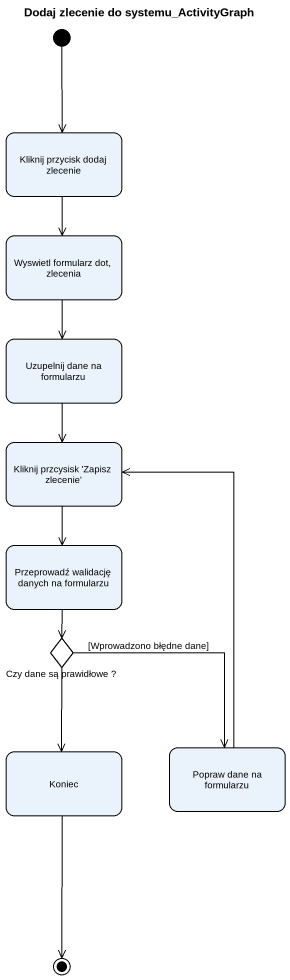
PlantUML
@startuml
title Dodaj zlecenie do systemu_ActivityGraph
hide empty description
state "Kliknij przycisk dodaj zlecenie" as Kliknij_przycisk_dodaj
state "Wyswietl formularz dot, zlecenia" as Wyswietl_formularz_dot
state "Uzupelnij dane na formularzu" as Uzupelnij_dane_na_formularzu
state "Kliknij przcysisk 'Zapisz zlecenie'" as Kliknij_przcysisk_Zapisz
state "Przeprowadź walidację danych na formularzu" as Przeprowadź_walidację
state "Czy dane są prawidłowe ?" as Czy_dane_są_prawidłowe <<choice>>
state Koniec
state "Popraw dane na formularzu" as Popraw_dane_na_formularzu
[*] --> Kliknij_przycisk_dodaj
Kliknij_przycisk_dodaj --> Wyswietl_formularz_dot
Wyswietl_formularz_dot --> Uzupelnij_dane_na_formularzu
Uzupelnij_dane_na_formularzu --> Kliknij_przcysisk_Zapisz
Kliknij_przcysisk_Zapisz --> Przeprowadź_walidację
Przeprowadź_walidację --> Czy_dane_są_prawidłowe
Czy_dane_są_prawidłowe --> Koniec
Czy_dane_są_prawidłowe --> Popraw_dane_na_formularzu : [Wprowadzono błędne dane]
Popraw_dane_na_formularzu -up-> Kliknij_przcysisk_Zapisz
Koniec --> [*]
@enduml
